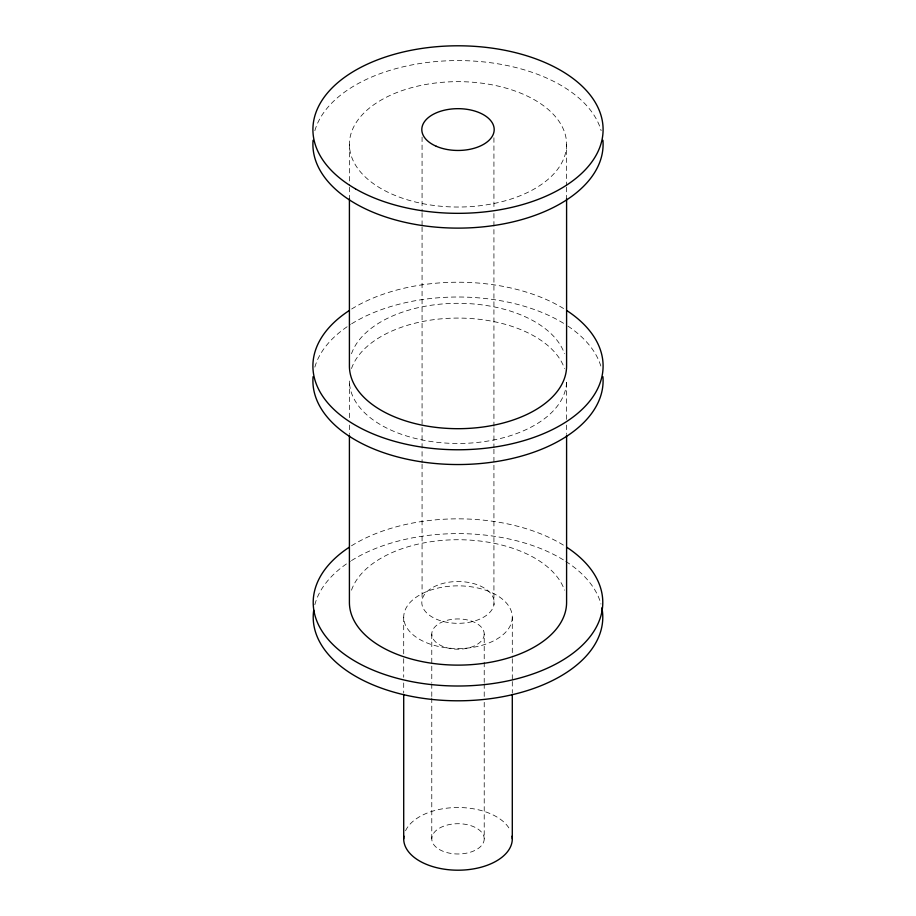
<?xml version="1.0" encoding="UTF-8"?>
<svg xmlns="http://www.w3.org/2000/svg" width="916" height="916" viewBox="0 0 916 916"><rect width="100%" height="100%" fill="white"/><g stroke="black" fill="none" stroke-linecap="round" stroke-linejoin="round"><path stroke-width="0.69" stroke-dasharray="4.58 3.44" d="M566.592 144.35A108.592 62.689 0 0 1 403.704 198.635A108.592 62.689 0 0 1 403.704 90.054A108.592 62.689 0 0 1 566.592 144.35L566.592 185.811M566.592 187.242L566.592 198.692M566.592 419.379L566.592 380.77A108.592 62.689 0 0 1 458 443.47A108.592 62.689 0 0 1 349.408 380.77L349.408 419.379M566.592 425.104L566.592 433.68M512.296 617.201A54.296 31.35 0 0 1 430.852 644.349A54.296 31.35 0 0 1 430.852 590.053A54.296 31.35 0 0 1 512.296 617.201L512.296 657.241M512.296 658.673L512.296 680.119M512.296 681.55L512.296 692.988M493.93 137.801L493.93 207.795M493.93 213.508L493.93 426.364M493.93 427.795L493.93 447.798M493.93 449.229L493.93 604.938A36.193 20.896 0 0 1 436.268 619.136A36.193 20.896 0 0 1 443.802 583.206A36.193 20.896 0 0 1 493.93 604.938M484.22 634.078A26.22 15.137 0 0 1 444.89 647.188A26.22 15.137 0 0 1 444.89 620.968A26.22 15.137 0 0 1 484.22 634.078L484.22 682.42M484.22 683.851L484.22 696.641M484.22 702.332L484.22 838.85A26.22 15.137 0 0 1 444.89 851.96A26.22 15.137 0 0 1 444.89 825.74A26.22 15.137 0 0 1 484.22 838.85M431.78 634.078L431.78 682.42M431.78 683.851L431.78 696.641M431.78 698.072L431.78 838.85M422.07 137.056L422.07 211.344M422.07 212.775L422.07 225.622M422.07 227.054L422.07 462.775M422.07 464.194L422.07 599.911M403.704 617.201L403.704 657.241M403.704 658.673L403.704 677.268M403.704 682.981L403.704 692.988M349.408 144.35L349.408 185.811M349.408 187.242L349.408 198.692M349.408 425.104L349.408 433.68M351.504 353.748A108.592 62.689 0 0 1 458 303.31A108.592 62.689 0 0 1 564.496 353.748M314.829 604.755A144.785 83.585 0 0 1 350.336 561.313M351.504 560.581A144.785 83.585 0 0 1 564.645 560.661M565.802 561.405A144.785 83.585 0 0 1 600.976 604.033M314.852 130.69A145.094 83.768 0 0 1 458 60.582A145.094 83.768 0 0 1 601.148 130.69M351.504 545.799A144.785 83.585 0 0 1 564.645 545.89M351.504 368.53A108.592 62.689 0 0 1 458 318.081A108.592 62.689 0 0 1 564.496 368.53M351.504 590.179A108.592 62.689 0 0 1 458 539.73A108.592 62.689 0 0 1 564.496 590.179M351.664 309.001A145.094 83.768 0 0 1 564.336 309.001M314.852 367.11A145.094 83.768 0 0 1 350.45 324.55M351.664 323.783A145.094 83.768 0 0 1 566.764 325.329M567.954 326.119A145.094 83.768 0 0 1 601.148 367.11M405.559 830.743A54.296 31.35 0 0 1 458 807.511A54.296 31.35 0 0 1 510.441 830.743"/><path stroke-width="1.37" d="M566.592 198.692L566.592 365.999A108.592 62.689 0 0 1 458 428.688A108.592 62.689 0 0 1 349.408 365.999L349.408 198.692M566.592 435.111L566.592 602.43A108.592 62.689 0 0 1 458 665.119A108.592 62.689 0 0 1 349.408 602.43L349.408 435.111M512.296 694.42L512.296 838.85M403.704 694.42L403.704 838.85M601.869 607.835A144.785 83.585 0 0 1 460.015 700.786A144.785 83.585 0 0 1 313.73 610.159M566.947 547.379A144.785 83.585 0 0 1 558.027 662.852A144.785 83.585 0 0 1 357.812 662.772A144.785 83.585 0 0 1 349.191 547.276M602.923 140.262A145.094 83.768 0 0 1 458 228.118A145.094 83.768 0 0 1 313.077 140.262M602.923 376.682A145.094 83.768 0 0 1 458 464.538A145.094 83.768 0 0 1 313.077 376.682M512.09 836.125A54.296 31.35 0 0 1 458 870.2A54.296 31.35 0 0 1 403.91 836.125M566.764 310.547A145.094 83.768 0 0 1 558.451 426.444A145.094 83.768 0 0 1 357.549 426.444A145.094 83.768 0 0 1 349.236 310.547M355.408 188.799A145.094 83.768 0 0 0 598.148 151.255A145.094 83.768 0 0 0 420.444 48.651A145.094 83.768 0 0 0 355.408 188.799M436.268 146.274A36.193 20.896 0 0 0 493.93 132.087A36.193 20.896 0 0 0 443.802 110.344A36.193 20.896 0 0 0 436.268 146.274"/></g></svg>
